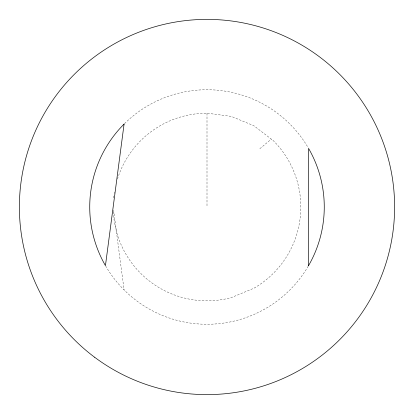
<?xml version="1.0" encoding="UTF-8"?>
<svg xmlns="http://www.w3.org/2000/svg" width="414" height="414" viewBox="0 0 414 414"><rect width="100%" height="100%" fill="white"/><g stroke="black" fill="none" stroke-linecap="round" stroke-linejoin="round"><path stroke-width="0.31" stroke-dasharray="2.07 1.55" d="M259.832 148.724L271.32 139.125M117.462 179.019A93.807 93.807 0 0 1 207 113.193L231.281 116.386L253.906 125.758L273.333 140.667A93.807 93.807 0 0 1 253.906 288.242L231.281 297.614A93.807 93.807 0 0 1 113.332 212.139M113.612 210.193L124.081 289.919M207 113.193L207 207M113.622 197.985A93.807 93.807 0 0 1 113.834 196.045M114.171 193.467A93.807 93.807 0 0 1 114.367 192.184M308.233 266.176A117.26 117.26 0 0 1 105.767 266.176M124.531 123.636A117.26 117.26 0 0 1 308.233 147.824"/><path stroke-width="0.62" d="M124.081 124.081L105.446 265.633A117.26 117.26 0 0 1 124.081 124.081M308.554 265.633L308.554 148.367A117.26 117.26 0 0 1 308.554 265.633M94.615 357.235A187.62 187.62 0 0 0 393.3 229.211A187.62 187.62 0 0 0 133.085 34.553A187.62 187.62 0 0 0 94.615 357.235"/></g></svg>
